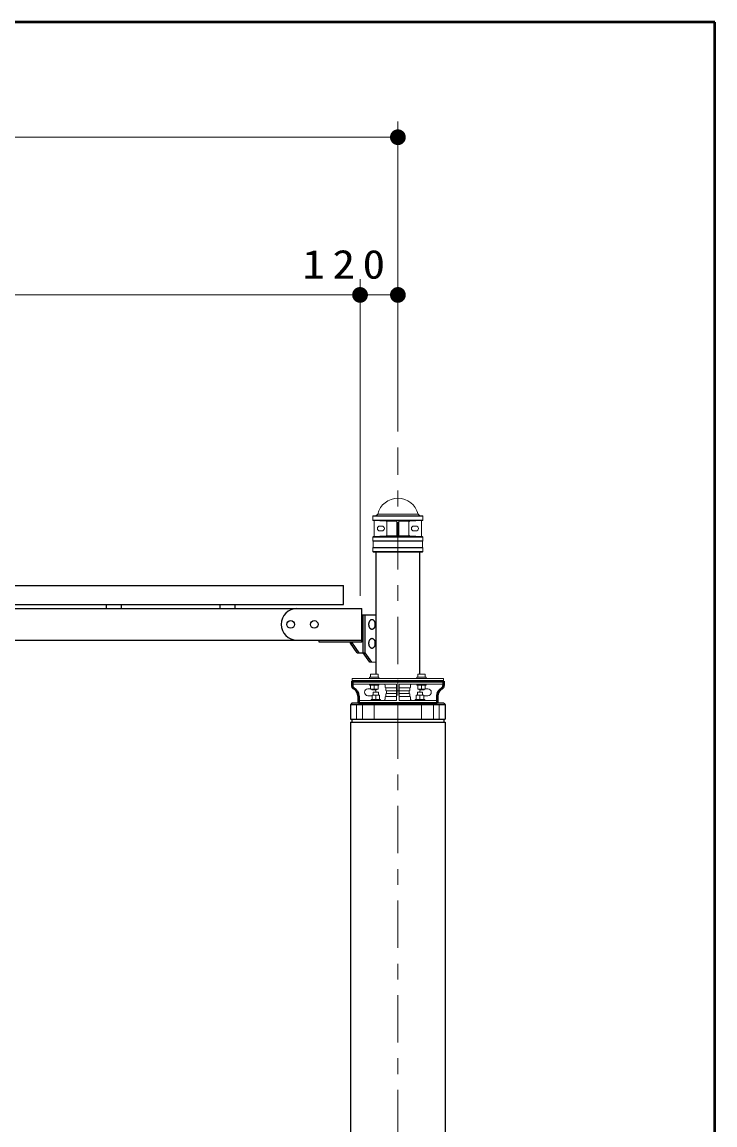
# Model space of a CAD drawing. Units: millimetres on the paper, scale 1:50. Extents: x -365 to 10, y -38 to 257.
# Drawn here: x -43.9 to 0, y 187.1 to 257 of the extents above; entities that cross this region are included whole.
import ezdxf

# ---------------------------------------------------------------- set-up
doc = ezdxf.new("R2010")
doc.units = ezdxf.units.MM
doc.linetypes.add('USER2', pattern=[6, 3, -1, 1, -1])
doc.layers.add('LY_1', color=7, linetype='Continuous', lineweight=13)
doc.layers.add('LY_2', color=7, linetype='Continuous', lineweight=13)
doc.styles.add('ＭＳ ゴシック', font='')
doc.styles.get('ＭＳ ゴシック').set_extended_font_data('MS Gothic')

# ---------------------------------------------------------------- blocks, each defined once
blk = doc.blocks.new('filled_dot')
at = {"color": 0, "linetype": 'Continuous', "lineweight": -2, "const_width": 1.25}
blk.add_lwpolyline([(-0.625, 0, 1), (0.625, 0, 1)], format="xyb", close=True, dxfattribs=at)

msp = doc.modelspace()

# ---------------------------------------------------------------- linework, layer by layer
at = {"layer": 'LY_1'}
for p, q in [((-20.107, 231.028), (-20.107, 250.697)), ((-84.907, 249.697), (-20.107, 249.697)), ((-22.507, 220.606), (-22.507, 240.697)), ((-82.507, 239.697), (-22.507, 239.697)), ((-26.272, 239.697), (-20.107, 239.697)), ((-21.687, 225.666), (-21.667, 225.686)), ((-21.687, 225.666), (-18.527, 225.666)), ((-21.687, 225.666), (-21.687, 225.406)), ((-21.687, 225.406), (-21.667, 225.386)), ((-21.687, 225.406), (-18.527, 225.406)), ((-21.667, 225.686), (-18.547, 225.686)), ((-21.667, 225.386), (-18.547, 225.386)), ((-21.667, 225.386), (-20.845, 225.35)), ((-21.607, 225.382), (-21.607, 224.39)), ((-21.505, 225.686), (-21.387, 225.804)), ((-21.387, 225.804), (-18.827, 225.804)), ((-20.807, 225.348), (-20.177, 225.348)), ((-20.807, 225.31), (-20.807, 224.461)), ((-20.177, 225.346), (-20.177, 224.426)), ((-19.407, 225.348), (-20.037, 225.348)), ((-20.037, 225.346), (-20.037, 224.426)), ((-19.407, 225.31), (-19.407, 224.461)), ((-18.547, 225.386), (-19.368, 225.35)), ((-18.709, 225.686), (-18.827, 225.804)), ((-18.607, 225.382), (-18.607, 224.39)), ((-18.547, 225.686), (-18.527, 225.666)), ((-18.547, 225.386), (-18.527, 225.406)), ((-18.527, 225.666), (-18.527, 225.406)), ((-21.257, 225.036), (-21.117, 225.036)), ((-21.257, 224.736), (-21.117, 224.736)), ((-18.957, 225.036), (-19.097, 225.036)), ((-18.957, 224.736), (-19.097, 224.736)), ((-21.647, 224.386), (-21.687, 224.346)), ((-21.687, 224.346), (-21.687, 224.106)), ((-21.687, 224.346), (-18.527, 224.346)), ((-21.687, 224.106), (-21.667, 224.086)), ((-21.687, 224.106), (-18.527, 224.106)), ((-21.667, 224.086), (-21.667, 223.686)), ((-21.667, 224.086), (-18.547, 224.086)), ((-21.647, 224.386), (-20.845, 224.421)), ((-21.647, 224.386), (-18.567, 224.386)), ((-20.807, 224.422), (-20.177, 224.422)), ((-19.407, 224.422), (-20.037, 224.422)), ((-18.567, 224.386), (-19.368, 224.421)), ((-18.567, 224.386), (-18.527, 224.346)), ((-18.527, 224.106), (-18.547, 224.086)), ((-18.547, 224.086), (-18.547, 223.686)), ((-18.527, 224.346), (-18.527, 224.106)), ((-21.667, 223.686), (-21.687, 223.666)), ((-21.687, 223.666), (-21.687, 223.426)), ((-21.687, 223.666), (-18.527, 223.666)), ((-21.687, 223.426), (-21.647, 223.386)), ((-21.687, 223.426), (-18.527, 223.426)), ((-21.667, 223.686), (-18.547, 223.686)), ((-21.647, 223.386), (-18.567, 223.386)), ((-18.527, 223.426), (-18.567, 223.386)), ((-18.547, 223.686), (-18.527, 223.666)), ((-18.527, 223.666), (-18.527, 223.426)), ((-21.907, 215.448), (-21.907, 215.384)), ((-21.306, 215.448), (-21.907, 215.448)), ((-21.367, 215.648), (-21.847, 215.648)), ((-21.847, 215.648), (-21.847, 215.448)), ((-21.367, 215.648), (-21.367, 215.448)), ((-21.306, 215.448), (-21.306, 215.384)), ((-18.907, 215.448), (-18.907, 215.384)), ((-18.306, 215.448), (-18.907, 215.448)), ((-18.847, 215.648), (-18.847, 215.448)), ((-18.367, 215.648), (-18.847, 215.648)), ((-18.367, 215.648), (-18.367, 215.448)), ((-18.306, 215.448), (-18.306, 215.384)), ((-17.207, 215.384), (-23.007, 215.384)), ((-23.007, 215.384), (-23.007, 215.204)), ((-23.007, 215.024), (-20.197, 215.024)), ((-22.007, 214.724), (-21.847, 214.724)), ((-21.907, 214.96), (-21.907, 215.024)), ((-21.907, 214.96), (-21.307, 214.96)), ((-21.847, 214.7), (-21.847, 214.96)), ((-21.607, 214.7), (-21.607, 214.96)), ((-21.367, 214.7), (-21.367, 214.96)), ((-21.307, 214.96), (-21.307, 215.024)), ((-20.907, 214.924), (-20.907, 214.804)), ((-20.867, 214.784), (-20.907, 214.804)), ((-20.867, 214.784), (-20.867, 214.604)), ((-20.197, 214.784), (-20.867, 214.784)), ((-20.197, 215.024), (-20.197, 213.984)), ((-17.207, 215.024), (-20.017, 215.024)), ((-20.017, 215.024), (-20.017, 213.984)), ((-20.017, 214.784), (-19.347, 214.784)), ((-19.347, 214.784), (-19.307, 214.804)), ((-19.347, 214.784), (-19.347, 214.604)), ((-19.307, 214.924), (-19.307, 214.804)), ((-18.907, 214.96), (-18.907, 215.024)), ((-18.307, 214.96), (-18.907, 214.96)), ((-18.847, 214.7), (-18.847, 214.96)), ((-18.607, 214.7), (-18.607, 214.96)), ((-18.367, 214.7), (-18.367, 214.96)), ((-18.207, 214.724), (-18.367, 214.724)), ((-18.307, 214.96), (-18.307, 215.024)), ((-17.207, 215.384), (-17.207, 215.204)), ((-22.007, 214.284), (-21.747, 214.284)), ((-21.847, 214.7), (-21.367, 214.7)), ((-21.807, 214.048), (-21.807, 213.984)), ((-21.807, 214.048), (-21.207, 214.048)), ((-21.767, 214.648), (-21.767, 214.7)), ((-21.767, 214.648), (-21.447, 214.648)), ((-21.747, 214.308), (-21.747, 214.048)), ((-21.747, 214.308), (-21.267, 214.308)), ((-21.667, 214.504), (-21.667, 214.308)), ((-21.347, 214.504), (-21.667, 214.504)), ((-21.507, 214.308), (-21.507, 214.048)), ((-21.447, 214.648), (-21.447, 214.7)), ((-21.347, 214.504), (-21.347, 214.308)), ((-21.267, 214.308), (-21.267, 214.048)), ((-21.207, 214.048), (-21.207, 213.984)), ((-20.907, 214.204), (-20.867, 214.224)), ((-20.907, 214.204), (-20.907, 214.084)), ((-20.827, 214.584), (-20.867, 214.604)), ((-20.867, 214.404), (-20.827, 214.424)), ((-20.867, 214.404), (-20.867, 214.224)), ((-20.197, 214.224), (-20.867, 214.224)), ((-20.827, 214.584), (-20.827, 214.424)), ((-20.197, 214.584), (-20.827, 214.584)), ((-20.197, 214.424), (-20.827, 214.424)), ((-20.057, 214.584), (-20.157, 214.584)), ((-20.017, 214.584), (-19.387, 214.584)), ((-20.017, 214.424), (-19.387, 214.424)), ((-20.017, 214.224), (-19.347, 214.224)), ((-19.387, 214.584), (-19.347, 214.604)), ((-19.387, 214.584), (-19.387, 214.424)), ((-19.347, 214.404), (-19.387, 214.424)), ((-19.347, 214.404), (-19.347, 214.224)), ((-19.307, 214.204), (-19.347, 214.224)), ((-19.307, 214.204), (-19.307, 214.084)), ((-19.007, 214.048), (-18.407, 214.048)), ((-19.007, 214.048), (-19.007, 213.984)), ((-18.947, 214.308), (-18.947, 214.048)), ((-18.467, 214.308), (-18.947, 214.308)), ((-18.547, 214.504), (-18.867, 214.504)), ((-18.867, 214.504), (-18.867, 214.308)), ((-18.367, 214.7), (-18.847, 214.7)), ((-18.767, 214.648), (-18.767, 214.7)), ((-18.447, 214.648), (-18.767, 214.648)), ((-18.707, 214.308), (-18.707, 214.048)), ((-18.547, 214.504), (-18.547, 214.308)), ((-18.467, 214.308), (-18.467, 214.048)), ((-18.207, 214.284), (-18.467, 214.284)), ((-18.447, 214.648), (-18.447, 214.7)), ((-18.407, 214.048), (-18.407, 213.984)), ((-22.732, 213.705), (-22.732, 212.804)), ((-22.607, 213.984), (-20.197, 213.984)), ((-22.357, 213.705), (-22.357, 212.804)), ((-21.607, 213.705), (-21.607, 212.804)), ((-20.107, 213.705), (-20.107, 212.804)), ((-17.607, 213.984), (-20.017, 213.984)), ((-18.607, 213.705), (-18.607, 212.804)), ((-17.857, 213.705), (-17.857, 212.804)), ((-17.482, 213.705), (-17.482, 212.804))]:
    msp.add_line(p, q, dxfattribs=at)
at = {"layer": 'LY_1', "linetype": 'USER2'}
msp.add_line((-20.107, 162.29), (-20.107, 230.028), dxfattribs=at)
at = {"layer": 'LY_1', "lineweight": 25}
for p, q in [((-21.505, 223.386), (-21.505, 215.648)), ((-18.709, 215.648), (-18.709, 223.386)), ((-52.507, 219.804), (-26.507, 219.804)), ((-52.507, 217.804), (-26.507, 217.804))]:
    msp.add_line(p, q, dxfattribs=at)
at = {"layer": 'LY_1', "color": 40, "lineweight": 25}
for p, q in [((-81.447, 221.264), (-23.567, 221.264)), ((-23.567, 220.064), (-23.567, 221.264)), ((-81.447, 220.064), (-23.567, 220.064)), ((-38.587, 219.804), (-38.587, 220.064)), ((-37.627, 219.804), (-37.627, 220.064)), ((-31.387, 219.804), (-31.387, 220.064)), ((-30.427, 219.804), (-30.427, 220.064))]:
    msp.add_line(p, q, dxfattribs=at)
at = {"layer": 'LY_1', "color": 4, "lineweight": 25}
for p, q in [((-26.507, 219.804), (-22.387, 219.804)), ((-22.387, 217.684), (-22.387, 219.804)), ((-22.387, 219.404), (-21.505, 219.404)), ((-22.301, 217.004), (-22.301, 219.404)), ((-22.174, 217.004), (-22.174, 219.404)), ((-26.507, 217.804), (-22.387, 217.804)), ((-25.107, 217.684), (-25.107, 217.804)), ((-22.387, 217.684), (-25.107, 217.684)), ((-23.122, 217.604), (-23.122, 217.684)), ((-22.697, 217.004), (-23.122, 217.604)), ((-23.122, 217.604), (-22.994, 217.604)), ((-22.994, 217.604), (-22.994, 217.684)), ((-22.57, 217.004), (-22.994, 217.604)), ((-22.697, 217.004), (-22.174, 217.004)), ((-21.877, 216.404), (-22.301, 217.004)), ((-21.75, 216.404), (-22.174, 217.004)), ((-23.021, 213.804), (-23.107, 213.704)), ((-17.107, 213.705), (-23.107, 213.705)), ((-23.107, 213.703), (-23.107, 212.804)), ((-17.192, 213.804), (-23.021, 213.804)), ((-17.191, 213.805), (-17.106, 213.705)), ((-17.107, 213.703), (-17.107, 212.804)), ((-23.107, 212.804), (-17.107, 212.804)), ((-23.021, 212.804), (-23.021, 212.604)), ((-17.192, 212.804), (-17.192, 212.604)), ((-23.107, 212.604), (-17.107, 212.604)), ((-23.107, 212.604), (-23.107, 169.004)), ((-17.107, 212.604), (-17.107, 169.004))]:
    msp.add_line(p, q, dxfattribs=at)
at = {"layer": 'LY_1', "color": 4}
msp.add_line((-21.877, 216.404), (-21.505, 216.404), dxfattribs=at)
at = {"layer": 'LY_1', "color": 140, "lineweight": 50}
for p, q in [((-23.007, 215.204), (-17.207, 215.204)), ((-23.007, 215.204), (-23.007, 214.92)), ((-17.207, 215.204), (-17.207, 214.92)), ((-22.607, 214.264), (-22.607, 213.804)), ((-17.607, 214.264), (-17.607, 213.804)), ((-22.607, 213.804), (-17.607, 213.804))]:
    msp.add_line(p, q, dxfattribs=at)
at = {"layer": 'LY_1', "color": 4, "lineweight": 25}
for points in [[(-21.75, 219.104), (-21.768, 219.102), (-21.787, 219.099), (-21.805, 219.093), (-21.822, 219.085), (-21.839, 219.075), (-21.856, 219.063), (-21.871, 219.049), (-21.886, 219.033), (-21.9, 219.016), (-21.912, 218.996), (-21.924, 218.976), (-21.933, 218.954), (-21.942, 218.93), (-21.949, 218.906), (-21.955, 218.881), (-21.959, 218.856), (-21.961, 218.83), (-21.962, 218.804), (-21.961, 218.777), (-21.959, 218.751), (-21.955, 218.726), (-21.949, 218.701), (-21.942, 218.677), (-21.933, 218.654), (-21.924, 218.632), (-21.912, 218.611), (-21.9, 218.591), (-21.886, 218.574), (-21.871, 218.558), (-21.856, 218.544), (-21.839, 218.532), (-21.822, 218.522), (-21.805, 218.514), (-21.787, 218.508), (-21.768, 218.505), (-21.75, 218.504), (-21.731, 218.505), (-21.713, 218.508), (-21.695, 218.514), (-21.677, 218.522), (-21.66, 218.532), (-21.644, 218.544), (-21.628, 218.558), (-21.613, 218.574), (-21.6, 218.591), (-21.587, 218.611), (-21.576, 218.632), (-21.566, 218.654), (-21.558, 218.677), (-21.55, 218.701), (-21.545, 218.726), (-21.541, 218.751), (-21.538, 218.777), (-21.538, 218.804), (-21.538, 218.83), (-21.541, 218.856), (-21.545, 218.881), (-21.55, 218.906), (-21.558, 218.93), (-21.566, 218.954), (-21.576, 218.976), (-21.587, 218.996), (-21.6, 219.016), (-21.613, 219.033), (-21.628, 219.049), (-21.644, 219.063), (-21.66, 219.075), (-21.677, 219.085), (-21.695, 219.093), (-21.713, 219.099), (-21.731, 219.102)], [(-21.75, 217.904), (-21.768, 217.902), (-21.787, 217.899), (-21.805, 217.893), (-21.822, 217.885), (-21.839, 217.875), (-21.856, 217.863), (-21.871, 217.849), (-21.886, 217.833), (-21.9, 217.816), (-21.912, 217.796), (-21.924, 217.776), (-21.933, 217.754), (-21.942, 217.73), (-21.949, 217.706), (-21.955, 217.681), (-21.959, 217.656), (-21.961, 217.63), (-21.962, 217.604), (-21.961, 217.577), (-21.959, 217.551), (-21.955, 217.526), (-21.949, 217.501), (-21.942, 217.477), (-21.933, 217.454), (-21.924, 217.432), (-21.912, 217.411), (-21.9, 217.391), (-21.886, 217.374), (-21.871, 217.358), (-21.856, 217.344), (-21.839, 217.332), (-21.822, 217.322), (-21.805, 217.314), (-21.787, 217.308), (-21.768, 217.305), (-21.75, 217.304), (-21.731, 217.305), (-21.713, 217.308), (-21.695, 217.314), (-21.677, 217.322), (-21.66, 217.332), (-21.644, 217.344), (-21.628, 217.358), (-21.613, 217.374), (-21.6, 217.391), (-21.587, 217.411), (-21.576, 217.432), (-21.566, 217.454), (-21.558, 217.477), (-21.55, 217.501), (-21.545, 217.526), (-21.541, 217.551), (-21.538, 217.577), (-21.538, 217.604), (-21.538, 217.63), (-21.541, 217.656), (-21.545, 217.681), (-21.55, 217.706), (-21.558, 217.73), (-21.566, 217.754), (-21.576, 217.776), (-21.587, 217.796), (-21.6, 217.816), (-21.613, 217.833), (-21.628, 217.849), (-21.644, 217.863), (-21.66, 217.875), (-21.677, 217.885), (-21.695, 217.893), (-21.713, 217.899), (-21.731, 217.902)]]:
    msp.add_lwpolyline(points, close=True, dxfattribs=at)
for centre in [(-26.907, 218.804), (-25.407, 218.804)]:
    msp.add_circle(centre, 0.24, dxfattribs=at)
at = {"layer": 'LY_1'}
for centre, radius, start, end in [((-20.107, 225.484), 1.319, 14.00253, 165.99746), ((-20.847, 225.31), 0.04, 0, 87.5), ((-20.217, 225.346), 0.04, 0, 90), ((-19.997, 225.346), 0.04, 90, 180), ((-19.367, 225.31), 0.04, 92.5, 180), ((-21.257, 224.886), 0.15, 90, 270), ((-21.117, 224.886), 0.15, 270, 90), ((-19.097, 224.886), 0.15, 90, 270), ((-18.957, 224.886), 0.15, 270, 90), ((-20.847, 224.461), 0.04, 272.5, 0), ((-20.217, 224.426), 0.04, 270, 0), ((-19.997, 224.426), 0.04, 180, 270), ((-19.367, 224.461), 0.04, 180, 267.5), ((-22.007, 214.504), 0.22, 90.00001, 267.3386), ((-21.007, 214.924), 0.1, 0, 90), ((-19.207, 214.924), 0.1, 89.99999, 180), ((-18.207, 214.504), 0.22, 270, 90), ((-21.707, 214.504), 0.22, 0.00016, 40.88696), ((-21.007, 214.084), 0.1, 270, 0), ((-19.207, 214.084), 0.1, 179.99999, 270), ((-18.507, 214.504), 0.22, 139.11303, 179.99984)]:
    msp.add_arc(centre, radius, start, end, dxfattribs=at)
at = {"layer": 'LY_1', "color": 4, "lineweight": 25}
msp.add_arc((-26.507, 218.804), 1, 90, 270, dxfattribs=at)
at = {"layer": 'LY_1', "color": 140, "lineweight": 50}
for centre, radius, start, end in [((-22.807, 214.92), 0.2, 180, 242.74229), ((-23.145, 214.264), 0.538, 0, 62.74229), ((-17.069, 214.264), 0.538, 117.25771, 179.99999), ((-17.407, 214.92), 0.2, 297.25771, 0)]:
    msp.add_arc(centre, radius, start, end, dxfattribs=at)
at = {"layer": 'LY_2', "lineweight": 50}
for p, q in [((0, 257), (-365, 257)), ((0, 0), (0, 257))]:
    msp.add_line(p, q, dxfattribs=at)

# ---------------------------------------------------------------- block references
at = {"layer": 'LY_1', "xscale": 0.4, "yscale": 0.4, "rotation": 180}
for p in [(-20.107, 249.697), (-22.507, 239.697), (-20.107, 239.697)]:
    msp.add_blockref('filled_dot', p, dxfattribs=at)
at = {"layer": 'LY_1', "xscale": 0.4, "yscale": 0.4}
msp.add_blockref('filled_dot', (-22.507, 239.697), dxfattribs=at)

# ---------------------------------------------------------------- texts
at = {"layer": 'LY_1', "insert": (-23.303, 240.697), "char_height": 1.833, "attachment_point": 8, "style": 'ＭＳ ゴシック'}
msp.add_mtext('\\T1.33;\\W1.15;120', dxfattribs=at)

doc.saveas('drawing.dxf')
